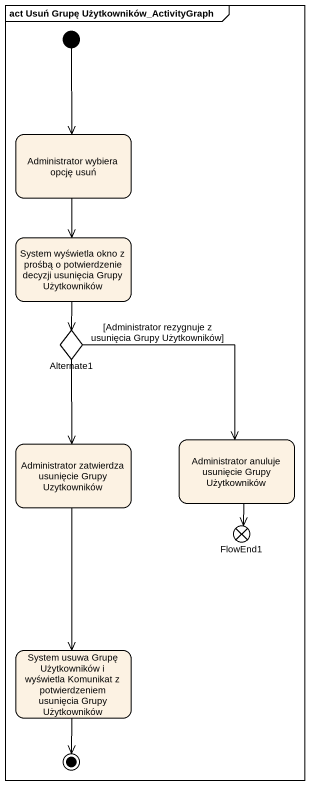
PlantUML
@startuml
mainframe act Usuń Grupę Użytkowników_ActivityGraph
hide empty description
state "Administrator wybiera opcję usuń" as Administrator_wybiera_opcję
state "System wyświetla okno z prośbą o potwierdzenie decyzji usunięcia Grupy Użytkowników" as System_wyświetla_okno_z
state Alternate1 <<choice>>
state "Administrator zatwierdza usunięcie Grupy Uzytkowników" as Administrator_zatwierdza
state "Administrator anuluje usunięcie Grupy Użytkowników" as Administrator_anuluje
state FlowEnd1 <<end>>
state "System usuwa Grupę Użytkowników i wyświetla Komunikat z potwierdzeniem usunięcia Grupy Użytkowników" as System_usuwa_Grupę
[*] --> Administrator_wybiera_opcję
Administrator_wybiera_opcję --> System_wyświetla_okno_z
System_wyświetla_okno_z --> Alternate1
Alternate1 --> Administrator_zatwierdza
Alternate1 --> Administrator_anuluje : [Administrator rezygnuje z usunięcia Grupy Użytkowników]
Administrator_zatwierdza --> System_usuwa_Grupę
Administrator_anuluje --> FlowEnd1
System_usuwa_Grupę --> [*]
@enduml
